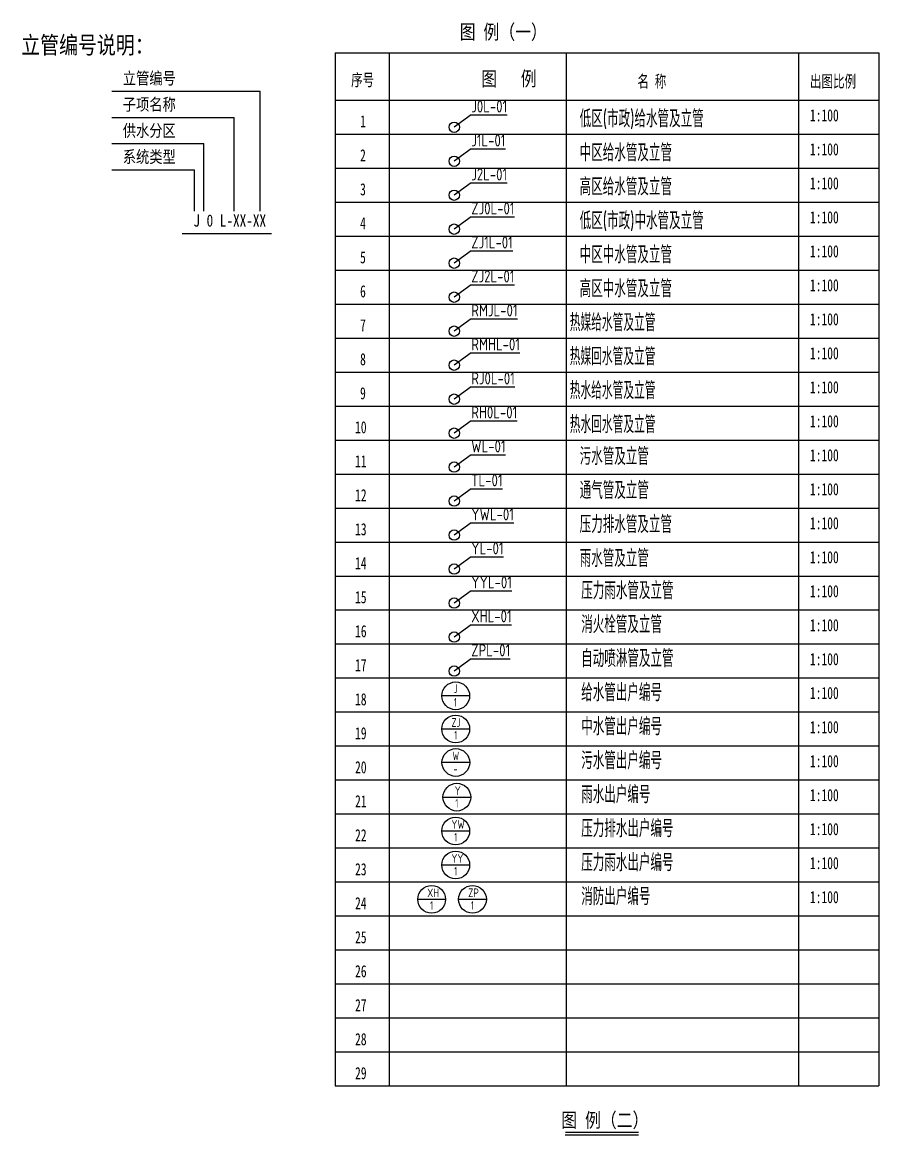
# Model space of a CAD drawing. Extents: x -973766 to 490869, y -74466 to 47007.
# Drawn here: x -376869 to -352181, y -29264 to 2811 of the extents above; entities that cross this region are included whole.
import ezdxf
from ezdxf.enums import TextEntityAlignment as Align

# ---------------------------------------------------------------- set-up
doc = ezdxf.new("R2010")
doc.units = 0
doc.header["$LTSCALE"] = 100
doc.header["$MEASUREMENT"] = 0
for name, color, linetype in [('W-DIMS', 31, 'Continuous'), ('W-DRAI-EQPM', 2, 'Continuous'), ('W-DRAI-NOTE', 50, 'Continuous'), ('W-FRPT-NOTE', 60, 'Continuous'), ('W-NOTE', 40, 'Continuous'), ('W-RAIN-EQPM', 60, 'Continuous'), ('W-RAIN-EQPM @ 1', 60, 'Continuous'), ('W-RECL-DIMS', 131, 'Continuous'), ('W-RECL-EQPM', 130, 'Continuous'), ('W-WSUP-DIMS', 41, 'Continuous'), ('W-WSUP-EQPM', 3, 'Continuous'), ('W-WSUP-NOTE', 40, 'Continuous')]:
    doc.layers.add(name, color=color, linetype=linetype)
for name, color, linetype, lineweight in [('W-DRAI-SEWR-PIPE', 2, 'TH_PL18-100_W', 30), ('W-DRAI-VENT-PIPE', 5, 'TH_PL21-100_T', 30), ('W-FRPT-HYDT-PIPE', 1, 'TH_PL09-100_XH', 30), ('W-FRPT-SPRL-PIPE', 4, 'TH_PL10-100_ZP', 30), ('W-PRES-RAIN-PIPE', 4, 'TH_PL17-100_YY', 30), ('W-PRES-SEWR-PIPE', 2, 'TH_PL19-100_YW', 30), ('W-RAIN-PIPE', 4, 'TH_PL16-100_Y', 30), ('W-RECL-PIPE', 6, 'TH_PL06-100_ZJ', 30), ('W-WSUP-COOL-PIPE', 3, 'TH_PL01-100_J', 30), ('W-WSUP-HOT-PIPE', 5, 'TH_PL02-100_R', 30), ('W-WSUP-HOTI-PIPE', 2, 'TH_PL05-100_RM', 30), ('W-WSUP-HOTIR-PIPE', 2, 'TH_PL04-100_RMH', 30)]:
    doc.layers.add(name, color=color, linetype=linetype, lineweight=lineweight)
doc.styles.add('TH-STYLE1', font='Stfangso_1.ttf', dxfattribs={"width": 0.8})
doc.styles.add('TH-STYLE3', font='tssdeng.shx', dxfattribs={"width": 0.8, "bigfont": 'tssdchn.shx'})
doc.linetypes.add('TH_PL01-100_J', pattern='A,25,["J",TH-STYLE3,S=3,R=0,X=1.1,Y=-1.25],-3.5', length=28.5)
doc.linetypes.add('TH_PL02-100_R', pattern='A,25,["R",TH-STYLE3,S=3,R=0,X=1.1,Y=-1.25],-3.5', length=28.5)
doc.linetypes.add('TH_PL04-100_RMH', pattern='A,25,["RMH",TH-STYLE3,S=3,R=0,X=1,Y=-1],-8.5', length=33.5)
doc.linetypes.add('TH_PL05-100_RM', pattern='A,25,["RM",TH-STYLE3,S=3,R=0,X=1,Y=-1],-6.5', length=31.5)
doc.linetypes.add('TH_PL06-100_ZJ', pattern='A,25,["ZJ",TH-STYLE3,S=3,R=0,X=1.2,Y=-1.25],-5.5', length=30.5)
doc.linetypes.add('TH_PL09-100_XH', pattern='A,25,["XH",TH-STYLE3,S=3,R=0,X=1.15,Y=-1.1],-6', length=31)
doc.linetypes.add('TH_PL10-100_ZP', pattern='A,25,["ZP",TH-STYLE3,S=3,R=0,X=1.15,Y=-1.25],-6.5', length=31.5)
doc.linetypes.add('TH_PL16-100_Y', pattern='A,25,["Y",TH-STYLE3,S=3,R=0,X=1.15,Y=-1.25],-4', length=29)
doc.linetypes.add('TH_PL17-100_YY', pattern='A,25,["YY",TH-STYLE3,S=3,R=0,X=1.1,Y=-1.25],-6.5', length=31.5)
doc.linetypes.add('TH_PL18-100_W', pattern='A,25,["W",TH-STYLE3,S=3,R=0,X=0.8,Y=-1.25],-3.5', length=28.5)
doc.linetypes.add('TH_PL19-100_YW', pattern='A,25,["YW",TH-STYLE3,S=3,R=0,X=0.8,Y=-1.25],-7', length=32)
doc.linetypes.add('TH_PL21-100_T', pattern='A,25,["T",TH-STYLE3,S=3,R=0,X=1.1,Y=-1.25],-3.5', length=28.5)

# ---------------------------------------------------------------- blocks, each defined once
blk = doc.blocks.new('消防进户管编号1')
blk.add_line((-400, 400), (400, 400))
blk.add_circle((0, 400), 400)
at = {"style": 'TH-STYLE3', "width": 0.8, "flags": 8}
blk.add_attdef('XH', (-125, 462), '', height=250, dxfattribs=at)
at = {"style": 'TH-STYLE3', "width": 0.7, "flags": 8}
blk.add_attdef('-', text='', height=250, dxfattribs=at).set_placement((0, 96), align=Align.CENTER)
blk = doc.blocks.new('给水进户管编号')
at = {"layer": 'W-WSUP-EQPM'}
blk.add_circle((0, 400), 400, dxfattribs=at)
at = {"layer": 'W-WSUP-NOTE'}
blk.add_line((400, 400), (-400, 400), dxfattribs=at)
at = {"layer": 'W-WSUP-NOTE', "style": 'TH-STYLE3', "width": 0.7}
blk.add_text('J', height=250, dxfattribs=at).set_placement((0, 609), align=Align.MIDDLE)
at = {"layer": 'W-WSUP-NOTE', "style": 'TH-STYLE3', "width": 0.7, "flags": 8}
blk.add_attdef('-', text='', height=250, dxfattribs=at).set_placement((-8, 88), align=Align.CENTER)
blk = doc.blocks.new('污水井编号')
at = {"layer": 'W-DRAI-EQPM'}
blk.add_circle((0, 400), 400, dxfattribs=at)
at = {"layer": 'W-DRAI-NOTE'}
blk.add_line((400, 400), (-400, 400), dxfattribs=at)
at = {"layer": 'W-DRAI-NOTE', "style": 'TH-STYLE3', "width": 0.7}
blk.add_text('W', height=250, dxfattribs=at).set_placement((0, 586), align=Align.MIDDLE)
at = {"layer": 'W-DRAI-NOTE', "style": 'TH-STYLE3', "width": 0.7, "flags": 8}
blk.add_attdef('-', text='', height=250, dxfattribs=at).set_placement((-10, 90), align=Align.CENTER)
blk = doc.blocks.new('雨水出户管编号')
blk.add_line((-400, 400), (400, 400))
blk.add_circle((0, 400), 400)
at = {"style": 'TH-STYLE3', "width": 0.8, "flags": 8}
blk.add_attdef('Y', (-61, 462), '', height=250, dxfattribs=at)
at = {"style": 'TH-STYLE3', "width": 0.7, "flags": 8}
blk.add_attdef('-', text='', height=250, dxfattribs=at).set_placement((0, 96), align=Align.CENTER)
blk = doc.blocks.new('*U377')
blk.add_line((-1175, -22), (-1665, -376))
at = {"style": 'TH-STYLE3', "width": 0.8}
blk.add_attdef('J1L_001', (-1175, 48), '', height=350, dxfattribs=at)

msp = doc.modelspace()

# ---------------------------------------------------------------- linework, layer by layer
at = {"layer": 'W-DRAI-SEWR-PIPE'}
msp.add_circle((-364417.57, -10015.26), 150, dxfattribs=at)
at = {"layer": 'W-DRAI-VENT-PIPE'}
msp.add_circle((-364417.57, -10995.26), 150, dxfattribs=at)
at = {"layer": 'W-FRPT-HYDT-PIPE', "linetype": 'TH_PL09-100_XH'}
msp.add_circle((-364417.57, -14915.26), 150, dxfattribs=at)
at = {"layer": 'W-FRPT-SPRL-PIPE', "linetype": 'TH_PL10-100_ZP'}
msp.add_circle((-364417.57, -15895.26), 150, dxfattribs=at)
at = {"layer": 'W-NOTE'}
for p, q in [((-367846.35, 1931.47), (-352181.08, 1931.47)), ((-367846.35, 1931.47), (-367846.35, -27854.37)), ((-354498.85, 1931.47), (-354498.85, -27854.37)), ((-352181.08, 1931.47), (-352181.08, -27854.37)), ((-366294.49, 1899.83), (-366294.49, -27854.37)), ((-361188.11, 1899.83), (-361188.11, -27854.37)), ((-374290.58, 822.19), (-370011.97, 822.19)), ((-370011.97, -2636.16), (-370011.97, 822.19)), ((-367846.35, 565.63), (-352181.08, 565.63)), ((-374290.58, 67.41), (-370756.66, 67.41)), ((-370756.66, -2636.16), (-370756.66, 67.41)), ((-367846.35, -414.37), (-352181.08, -414.37)), ((-374290.58, -687.37), (-371632.36, -687.37)), ((-371632.36, -2636.16), (-371632.36, -687.37)), ((-374290.58, -1442.15), (-371902.55, -1442.15)), ((-371902.55, -2636.16), (-371902.55, -1442.15)), ((-367846.35, -1394.37), (-352181.08, -1394.37)), ((-367846.35, -2374.37), (-352181.08, -2374.37)), ((-372256.01, -3280.55), (-369684, -3280.55)), ((-367846.35, -3354.37), (-352181.08, -3354.37)), ((-367846.35, -4334.37), (-352181.08, -4334.37)), ((-367846.35, -5314.37), (-352181.08, -5314.37)), ((-367846.35, -6294.37), (-352181.08, -6294.37)), ((-367846.35, -7274.37), (-352181.08, -7274.37)), ((-367846.35, -8254.37), (-352181.08, -8254.37)), ((-367846.35, -9234.37), (-352181.08, -9234.37)), ((-367846.35, -10214.37), (-352181.08, -10214.37)), ((-367846.35, -11194.37), (-352181.08, -11194.37)), ((-367846.35, -12174.37), (-352181.08, -12174.37)), ((-367846.35, -13154.37), (-352181.08, -13154.37)), ((-367846.35, -14134.37), (-352181.08, -14134.37)), ((-367846.35, -15114.37), (-352181.08, -15114.37)), ((-367846.35, -16094.37), (-352181.08, -16094.37)), ((-367846.35, -17070.93), (-352181.08, -17070.93)), ((-367846.35, -18054.37), (-352181.08, -18054.37)), ((-367846.35, -19034.37), (-352181.08, -19034.37)), ((-367846.35, -20014.37), (-352181.08, -20014.37)), ((-367846.35, -20994.37), (-352181.08, -20994.37)), ((-367846.35, -21974.37), (-352181.08, -21974.37)), ((-367846.35, -22954.37), (-352181.08, -22954.37)), ((-367846.35, -23934.37), (-352181.08, -23934.37)), ((-367846.35, -24914.37), (-352181.08, -24914.37)), ((-367846.35, -25894.37), (-352181.08, -25894.37)), ((-367846.35, -26874.37), (-352181.08, -26874.37)), ((-367846.35, -27854.37), (-352181.08, -27854.37)), ((-361219.63, -29264.13), (-359105.28, -29264.13)), ((-361219.63, -29264.13), (-359105.28, -29264.13))]:
    msp.add_line(p, q, dxfattribs=at)
at = {"layer": 'W-NOTE', "const_width": 33.6}
msp.add_lwpolyline([(-361219.63, -29195.7), (-359105.28, -29195.7)], dxfattribs=at)
msp.add_lwpolyline([(-361219.63, -29195.7), (-359105.28, -29195.7)], dxfattribs=at)
at = {"layer": 'W-PRES-RAIN-PIPE'}
msp.add_circle((-364417.57, -13935.26), 150, dxfattribs=at)
at = {"layer": 'W-PRES-SEWR-PIPE'}
msp.add_circle((-364417.57, -11975.26), 150, dxfattribs=at)
at = {"layer": 'W-RAIN-PIPE'}
msp.add_circle((-364417.57, -12955.26), 150, dxfattribs=at)
at = {"layer": 'W-RECL-PIPE', "linetype": 'TH_PL06-100_ZJ'}
for centre in [(-364417.57, -3155.26), (-364417.57, -4135.26), (-364417.57, -5115.26)]:
    msp.add_circle(centre, 150, dxfattribs=at)
at = {"layer": 'W-WSUP-COOL-PIPE', "linetype": 'Continuous'}
for centre in [(-364417.57, -215.26), (-364417.57, -1195.26), (-364417.57, -2175.26)]:
    msp.add_circle(centre, 150, dxfattribs=at)
at = {"layer": 'W-WSUP-HOT-PIPE', "linetype": 'TH_PL02-100_R'}
for centre in [(-364417.57, -8055.26), (-364417.57, -9035.26)]:
    msp.add_circle(centre, 150, dxfattribs=at)
at = {"layer": 'W-WSUP-HOTI-PIPE', "linetype": 'TH_PL05-100_RM'}
msp.add_circle((-364417.57, -6095.26), 150, dxfattribs=at)
at = {"layer": 'W-WSUP-HOTIR-PIPE'}
msp.add_circle((-364417.57, -7075.26), 150, dxfattribs=at)

# ---------------------------------------------------------------- block references
at = {"layer": 'W-DIMS'}
ref = msp.add_blockref('*U377', (-362752.51, -9638.83), dxfattribs=at)
ref.add_attrib('ZJ0L_001', '%%UWL-01', (-363927.44, -9590.66), dxfattribs={"layer": '0', "height": 350, "style": 'TH-STYLE3', "width": 0.8})
ref = msp.add_blockref('*U377', (-362752.51, -10618.83), dxfattribs=at)
ref.add_attrib('ZJ0L_001', '%%UTL-01', (-363927.44, -10570.66), dxfattribs={"layer": '0', "height": 350, "style": 'TH-STYLE3', "width": 0.8})
ref = msp.add_blockref('*U377', (-362752.51, -11598.83), dxfattribs=at)
ref.add_attrib('ZJ0L_001', '%%UYWL-01', (-363927.44, -11550.66), dxfattribs={"layer": '0', "height": 350, "style": 'TH-STYLE3', "width": 0.8})
ref = msp.add_blockref('*U377', (-362752.51, -12578.83), dxfattribs=at)
ref.add_attrib('ZJ0L_001', '%%UYL-01', (-363927.44, -12530.66), dxfattribs={"layer": '0', "height": 350, "style": 'TH-STYLE3', "width": 0.8})
ref = msp.add_blockref('*U377', (-362752.51, -13558.83), dxfattribs=at)
ref.add_attrib('ZJ0L_001', '%%UYYL-01', (-363927.44, -13510.66), dxfattribs={"layer": '0', "height": 350, "style": 'TH-STYLE3', "width": 0.8})
ref = msp.add_blockref('*U377', (-362752.51, -14538.83), dxfattribs=at)
ref.add_attrib('ZJ0L_001', '%%UXHL-01', (-363927.44, -14490.66), dxfattribs={"layer": '0', "height": 350, "style": 'TH-STYLE3', "width": 0.8})
ref = msp.add_blockref('*U377', (-362752.51, -15518.83), dxfattribs=at)
ref.add_attrib('ZJ0L_001', '%%UZPL-01', (-363927.44, -15470.66), dxfattribs={"layer": '0', "height": 350, "style": 'TH-STYLE3', "width": 0.8})
at = {"layer": 'W-DRAI-EQPM'}
ref = msp.add_blockref('污水井编号', (-364371.49, -18931.49), dxfattribs=at)
ref.add_attrib('-', '-', dxfattribs={"layer": 'W-DRAI-NOTE', "height": 250, "style": 'TH-STYLE3', "width": 0.7}).set_placement((-364381.26, -18841.35), align=Align.CENTER)
ref = msp.add_blockref('消防进户管编号1', (-364373.88, -20905.48), dxfattribs=at)
ref.add_attrib('XH', 'YW', (-364498.72, -20443.19), dxfattribs={"layer": '0', "height": 250, "style": 'TH-STYLE3', "width": 0.8})
ref.add_attrib('-', '1', dxfattribs={"layer": '0', "height": 250, "style": 'TH-STYLE3', "width": 0.7}).set_placement((-364373.88, -20809.24), align=Align.CENTER)
at = {"layer": 'W-FRPT-NOTE'}
ref = msp.add_blockref('消防进户管编号1', (-365069.56, -22876.35), dxfattribs=at)
ref.add_attrib('XH', 'XH', (-365194.39, -22414.06), dxfattribs={"layer": '0', "height": 250, "style": 'TH-STYLE3', "width": 0.8})
ref.add_attrib('-', '1', dxfattribs={"layer": '0', "height": 250, "style": 'TH-STYLE3', "width": 0.7}).set_placement((-365069.56, -22780.12), align=Align.CENTER)
ref = msp.add_blockref('消防进户管编号1', (-363891.81, -22876.35), dxfattribs=at)
ref.add_attrib('XH', 'ZP', (-364016.64, -22414.06), dxfattribs={"layer": '0', "height": 250, "style": 'TH-STYLE3', "width": 0.8})
ref.add_attrib('-', '1', dxfattribs={"layer": '0', "height": 250, "style": 'TH-STYLE3', "width": 0.7}).set_placement((-363891.81, -22780.12), align=Align.CENTER)
at = {"layer": 'W-RAIN-EQPM'}
ref = msp.add_blockref('消防进户管编号1', (-364373.88, -21885.48), dxfattribs=at)
ref.add_attrib('XH', 'YY', (-364498.72, -21423.19), dxfattribs={"layer": '0', "height": 250, "style": 'TH-STYLE3', "width": 0.8})
ref.add_attrib('-', '1', dxfattribs={"layer": '0', "height": 250, "style": 'TH-STYLE3', "width": 0.7}).set_placement((-364373.88, -21789.24), align=Align.CENTER)
at = {"layer": 'W-RAIN-EQPM @ 1'}
ref = msp.add_blockref('雨水出户管编号', (-364341.66, -19930.47), dxfattribs=at)
ref.add_attrib('-', '1', dxfattribs={"layer": '0', "height": 250, "style": 'TH-STYLE3', "width": 0.7}).set_placement((-364341.66, -19834.23), align=Align.CENTER)
ref.add_attrib('Y', 'Y', (-364402.48, -19468.18), dxfattribs={"layer": '0', "height": 250, "style": 'TH-STYLE3', "width": 0.8})
at = {"layer": 'W-RECL-DIMS'}
ref = msp.add_blockref('*U377', (-362752.51, -2778.83), dxfattribs=at)
ref.add_attrib('ZJ0L_001', '%%UZJ0L-01', (-363927.44, -2730.66), dxfattribs={"layer": '0', "height": 350, "style": 'TH-STYLE3', "width": 0.8})
ref = msp.add_blockref('*U377', (-362752.51, -3758.83), dxfattribs=at)
ref.add_attrib('ZJ0L_001', '%%UZJ1L-01', (-363927.44, -3710.66), dxfattribs={"layer": '0', "height": 350, "style": 'TH-STYLE3', "width": 0.8})
ref = msp.add_blockref('*U377', (-362752.51, -4738.83), dxfattribs=at)
ref.add_attrib('ZJ0L_001', '%%UZJ2L-01', (-363927.44, -4690.66), dxfattribs={"layer": '0', "height": 350, "style": 'TH-STYLE3', "width": 0.8})
at = {"layer": 'W-RECL-EQPM'}
ref = msp.add_blockref('消防进户管编号1', (-364373.88, -17965.48), dxfattribs=at)
ref.add_attrib('XH', 'ZJ', (-364498.72, -17503.19), dxfattribs={"layer": '0', "height": 250, "style": 'TH-STYLE3', "width": 0.8})
ref.add_attrib('-', '1', dxfattribs={"layer": '0', "height": 250, "style": 'TH-STYLE3', "width": 0.7}).set_placement((-364373.88, -17869.24), align=Align.CENTER)
at = {"layer": 'W-WSUP-DIMS'}
ref = msp.add_blockref('*U377', (-362752.51, 161.17), dxfattribs=at)
ref.add_attrib('ZJ0L_001', '%%UJ0L-01', (-363927.44, 209.34), dxfattribs={"layer": '0', "height": 350, "style": 'TH-STYLE3', "width": 0.8})
ref = msp.add_blockref('*U377', (-362752.51, -818.83), dxfattribs=at)
ref.add_attrib('ZJ0L_001', '%%UJ1L-01', (-363927.44, -770.66), dxfattribs={"layer": '0', "height": 350, "style": 'TH-STYLE3', "width": 0.8})
ref = msp.add_blockref('*U377', (-362752.51, -1798.83), dxfattribs=at)
ref.add_attrib('ZJ0L_001', '%%UJ2L-01', (-363927.44, -1750.66), dxfattribs={"layer": '0', "height": 350, "style": 'TH-STYLE3', "width": 0.8})
ref = msp.add_blockref('*U377', (-362752.51, -5718.83), dxfattribs=at)
ref.add_attrib('ZJ0L_001', '%%URMJL-01', (-363927.44, -5670.66), dxfattribs={"layer": '0', "height": 350, "style": 'TH-STYLE3', "width": 0.8})
ref = msp.add_blockref('*U377', (-362752.51, -6698.83), dxfattribs=at)
ref.add_attrib('ZJ0L_001', '%%URMHL-01', (-363927.44, -6650.66), dxfattribs={"layer": '0', "height": 350, "style": 'TH-STYLE3', "width": 0.8})
ref = msp.add_blockref('*U377', (-362752.51, -7678.83), dxfattribs=at)
ref.add_attrib('ZJ0L_001', '%%URJ0L-01', (-363927.44, -7630.66), dxfattribs={"layer": '0', "height": 350, "style": 'TH-STYLE3', "width": 0.8})
ref = msp.add_blockref('*U377', (-362752.51, -8658.83), dxfattribs=at)
ref.add_attrib('ZJ0L_001', '%%URH0L-01', (-363927.44, -8610.66), dxfattribs={"layer": '0', "height": 350, "style": 'TH-STYLE3', "width": 0.8})
at = {"layer": 'W-WSUP-EQPM'}
ref = msp.add_blockref('给水进户管编号', (-364373.88, -17009.45), dxfattribs=at)
ref.add_attrib('-', '1', dxfattribs={"layer": 'W-WSUP-NOTE', "height": 250, "style": 'TH-STYLE3', "width": 0.7}).set_placement((-364382.31, -16921.94), align=Align.CENTER)

# ---------------------------------------------------------------- texts
at = {"layer": 'W-NOTE', "style": 'TH-STYLE1', "width": 0.8}
for s, p in [('图 例（一）', (-363004.11, 2322.53)), ('图 例（二）', (-360075.88, -29052.07))]:
    msp.add_text(s, height=418.605, dxfattribs=at).set_placement(p, align=Align.CENTER)
for s, height, p in [('立管编号说明：', 500, (-376898.45, 1904.55)), ('立管编号', 350, (-373970.91, 1021.79)), ('子项名称', 350, (-373970.91, 267.01)), ('供水分区', 350, (-373970.91, -487.77)), ('系统类型', 350, (-373970.91, -1242.55)), ('J 0 L-XX-XX', 350, (-371936.34, -3080.95))]:
    msp.add_text(s, height=height, rotation=360, dxfattribs=at).set_placement(p)
at = {"layer": 'W-NOTE'}
for s, height, style, width, p in [('序号', 348.837, 'TH-STYLE1', 0.7, (-367389.55, 975.02)), ('图   例', 418.605, 'TH-STYLE1', 0.8, (-363640.13, 975.02)), ('名 称', 348.837, 'TH-STYLE1', 0.7, (-359136.74, 933.97)), ('出图比例', 348.837, 'TH-STYLE1', 0.7, (-354164.8, 933.97)), ('低区(市政)给水管及立管', 500, 'TH-STYLE3', 0.7, (-360801.43, -219.69)), ('1', 348.84, 'TH-STYLE1', 0.7, (-367131.23, -219.69)), ('1:100', 348.837, 'TH-STYLE1', 0.7, (-354164.8, -46.03)), ('2', 348.84, 'TH-STYLE1', 0.7, (-367131.23, -1199.69)), ('中区给水管及立管', 500, 'TH-STYLE3', 0.7, (-360801.43, -1199.69)), ('1:100', 348.837, 'TH-STYLE1', 0.7, (-354164.8, -1026.03)), ('3', 348.84, 'TH-STYLE1', 0.7, (-367131.23, -2179.69)), ('高区给水管及立管', 500, 'TH-STYLE3', 0.7, (-360801.43, -2179.69)), ('1:100', 348.837, 'TH-STYLE1', 0.7, (-354164.8, -2006.03)), ('4', 348.84, 'TH-STYLE1', 0.7, (-367131.23, -3159.69)), ('低区(市政)中水管及立管', 500, 'TH-STYLE3', 0.7, (-360801.43, -3159.69)), ('1:100', 348.837, 'TH-STYLE1', 0.7, (-354164.8, -2986.03)), ('5', 348.84, 'TH-STYLE1', 0.7, (-367131.23, -4139.69)), ('中区中水管及立管', 500, 'TH-STYLE3', 0.7, (-360801.43, -4139.69)), ('1:100', 348.837, 'TH-STYLE1', 0.7, (-354164.8, -3966.03)), ('6', 348.84, 'TH-STYLE1', 0.7, (-367131.23, -5119.69)), ('高区中水管及立管', 500, 'TH-STYLE3', 0.7, (-360801.43, -5119.69)), ('1:100', 348.837, 'TH-STYLE1', 0.7, (-354164.8, -4946.03)), ('7', 348.84, 'TH-STYLE1', 0.7, (-367131.23, -6099.69)), ('热媒给水管及立管', 500, 'TH-STYLE3', 0.65, (-361086.8, -6096.26)), ('1:100', 348.837, 'TH-STYLE1', 0.7, (-354164.8, -5926.03)), ('8', 348.84, 'TH-STYLE1', 0.7, (-367131.23, -7079.69)), ('热媒回水管及立管', 500, 'TH-STYLE3', 0.65, (-361086.8, -7076.26)), ('1:100', 348.837, 'TH-STYLE1', 0.7, (-354164.8, -6906.03)), ('热水给水管及立管', 500, 'TH-STYLE3', 0.65, (-361086.8, -8056.26)), ('1:100', 348.837, 'TH-STYLE1', 0.7, (-354164.8, -7886.03)), ('9', 348.84, 'TH-STYLE1', 0.7, (-367131.23, -8059.69)), ('热水回水管及立管', 500, 'TH-STYLE3', 0.65, (-361086.8, -9036.26)), ('1:100', 348.837, 'TH-STYLE1', 0.7, (-354164.8, -8866.03)), ('10', 348.837, 'TH-STYLE1', 0.7, (-367276.33, -9039.69)), ('污水管及立管', 500, 'TH-STYLE3', 0.7, (-360801.43, -9954.85)), ('1:100', 348.837, 'TH-STYLE1', 0.7, (-354164.8, -9846.03)), ('11', 348.837, 'TH-STYLE1', 0.7, (-367276.33, -10019.69)), ('通气管及立管', 500, 'TH-STYLE3', 0.7, (-360801.43, -10934.85)), ('1:100', 348.837, 'TH-STYLE1', 0.7, (-354164.8, -10826.03)), ('12', 348.837, 'TH-STYLE1', 0.7, (-367276.33, -10999.69)), ('压力排水管及立管', 500, 'TH-STYLE3', 0.7, (-360801.43, -11914.85)), ('1:100', 348.837, 'TH-STYLE1', 0.7, (-354164.8, -11806.03)), ('13', 348.837, 'TH-STYLE1', 0.7, (-367276.33, -11979.69)), ('雨水管及立管', 500, 'TH-STYLE3', 0.7, (-360801.43, -12894.85)), ('1:100', 348.837, 'TH-STYLE1', 0.7, (-354164.8, -12786.03)), ('14', 348.837, 'TH-STYLE1', 0.7, (-367276.33, -12959.69)), ('压力雨水管及立管', 500, 'TH-STYLE3', 0.7, (-360756.86, -13825.94)), ('1:100', 348.837, 'TH-STYLE1', 0.7, (-354164.8, -13766.03)), ('15', 348.837, 'TH-STYLE1', 0.7, (-367276.33, -13939.69)), ('消火栓管及立管', 500, 'TH-STYLE3', 0.7, (-360756.86, -14802.51)), ('1:100', 348.837, 'TH-STYLE1', 0.7, (-354164.8, -14746.03)), ('16', 348.837, 'TH-STYLE1', 0.7, (-367276.33, -14919.69)), ('自动喷淋管及立管', 500, 'TH-STYLE3', 0.7, (-360756.86, -15782.51)), ('1:100', 348.837, 'TH-STYLE1', 0.7, (-354164.8, -15726.03)), ('17', 348.837, 'TH-STYLE1', 0.7, (-367276.33, -15899.69)), ('给水管出户编号', 500, 'TH-STYLE3', 0.7, (-360756.86, -16765.94)), ('1:100', 348.837, 'TH-STYLE1', 0.7, (-354164.8, -16702.59)), ('18', 348.837, 'TH-STYLE1', 0.7, (-367276.33, -16883.12)), ('中水管出户编号', 500, 'TH-STYLE3', 0.7, (-360756.86, -17745.94)), ('19', 348.837, 'TH-STYLE1', 0.7, (-367276.33, -17863.12)), ('1:100', 348.837, 'TH-STYLE1', 0.7, (-354164.8, -17686.03)), ('污水管出户编号', 500, 'TH-STYLE3', 0.7, (-360756.86, -18725.94)), ('20', 348.837, 'TH-STYLE1', 0.7, (-367276.33, -18843.12)), ('1:100', 348.837, 'TH-STYLE1', 0.7, (-354164.8, -18666.03)), ('雨水出户编号', 500, 'TH-STYLE3', 0.7, (-360756.86, -19705.94)), ('21', 348.837, 'TH-STYLE1', 0.7, (-367276.33, -19823.12)), ('1:100', 348.837, 'TH-STYLE1', 0.7, (-354164.8, -19646.03)), ('压力排水出户编号', 500, 'TH-STYLE3', 0.7, (-360756.86, -20685.94)), ('22', 348.837, 'TH-STYLE1', 0.7, (-367276.33, -20803.12)), ('1:100', 348.837, 'TH-STYLE1', 0.7, (-354164.8, -20626.03)), ('压力雨水出户编号', 500, 'TH-STYLE3', 0.7, (-360756.86, -21665.94)), ('23', 348.837, 'TH-STYLE1', 0.7, (-367276.33, -21783.12)), ('1:100', 348.837, 'TH-STYLE1', 0.7, (-354164.8, -21606.03)), ('消防出户编号', 500, 'TH-STYLE3', 0.7, (-360756.86, -22645.94)), ('24', 348.837, 'TH-STYLE1', 0.7, (-367276.33, -22763.12)), ('1:100', 348.837, 'TH-STYLE1', 0.7, (-354164.8, -22586.03)), ('25', 348.837, 'TH-STYLE1', 0.7, (-367276.33, -23743.12)), ('26', 348.837, 'TH-STYLE1', 0.7, (-367276.33, -24723.12)), ('27', 348.837, 'TH-STYLE1', 0.7, (-367276.33, -25703.12)), ('28', 348.837, 'TH-STYLE1', 0.7, (-367276.33, -26683.12)), ('29', 348.837, 'TH-STYLE1', 0.7, (-367276.33, -27663.12))]:
    msp.add_text(s, height=height, dxfattribs=dict(at, style=style, width=width)).set_placement(p)

doc.saveas('drawing.dxf')
